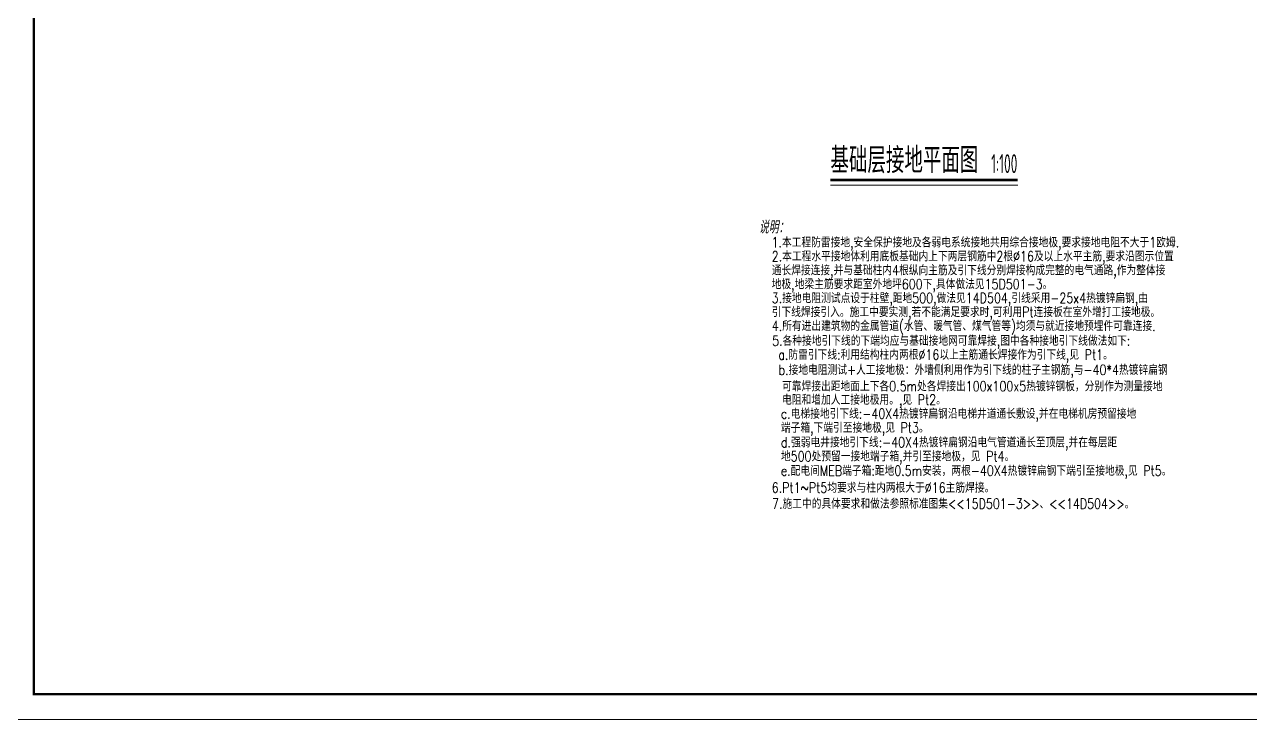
# Model space of a CAD drawing. Extents: x 3753737 to 4713801, y -857380 to 24339.
# Drawn here: x 4541179 to 4589527, y -807777 to -780350 of the extents above; entities that cross this region are included whole.
import ezdxf

# ---------------------------------------------------------------- set-up
doc = ezdxf.new("R2010")
doc.units = 0
doc.header["$LTSCALE"] = 1000
doc.header["$MEASUREMENT"] = 0
doc.layers.add('!!DIM-照明', color=7, linetype='CONTINUOUS')
doc.layers.add('DIM-照明', color=7, linetype='CONTINUOUS')
doc.layers.add('DIM_SYMB', color=252, linetype='CONTINUOUS', lineweight=20)
doc.layers.add('图框', color=147, linetype='CONTINUOUS', lineweight=20)
doc.styles.add('_TEL_DIM', font='SIMPLEX', dxfattribs={"width": 0.8, "height": 3.5, "bigfont": 'HZTXT'})
doc.styles.add('HZTXT', font='gbeitc.shx', dxfattribs={"width": 0.8, "height": 400, "bigfont": 'hztxt.shx'})
doc.styles.get("Standard").update_dxf_attribs({"font": 'gbenor.shx', "bigfont": 'gbcbig.shx'})

msp = doc.modelspace()

# ---------------------------------------------------------------- linework, layer by layer
at = {"layer": 'DIM_SYMB', "color": 252, "const_width": 105}
msp.add_lwpolyline([(4572962.4, -786481.5), (4580350.7, -786481.5)], dxfattribs=at)
at = {"layer": 'DIM_SYMB', "color": 252}
msp.add_lwpolyline([(4572962.4, -786691.5), (4580350.7, -786691.5)], dxfattribs=at)
at = {"layer": '图框'}
msp.add_lwpolyline([(4539046.2, -748377.2), (4623146.2, -748377.2), (4623146.2, -807777.2), (4539046.2, -807777.2)], close=True, dxfattribs=at)
at = {"layer": '图框', "const_width": 100}
msp.add_lwpolyline([(4622146.2, -806777.2), (4622146.2, -749377.2), (4541546.2, -749377.2), (4541546.2, -806777.2)], close=True, dxfattribs=at)

# ---------------------------------------------------------------- texts
at = {"layer": '!!DIM-照明', "style": '_TEL_DIM', "width": 0.8}
for s, p in [('1.本工程防雷接地,安全保护接地及各弱电系统接地共用综合接地极,要求接地电阻不大于1欧姆.', (4570638.7, -789146.7)), ('2.本工程水平接地体利用底板基础内上下两层钢筋中2根%%C16及以上水平主筋,要求沿图示位置', (4570647.9, -789696.3)), ('通长焊接连接,并与基础柱内4根纵向主筋及引下线分别焊接构成完整的电气通路,作为整体接', (4570647.9, -790245.9)), ('地极,地梁主筋要求距室外地坪600下,具体做法见15D501-3。', (4570647.9, -790795.4)), ('3.接地电阻测试点设于柱壁,距地500,做法见14D504,引线采用-25x4热镀锌扁钢,由', (4570647.9, -791345)), ('引下线焊接引入。施工中要实测,若不能满足要求时,可利用Pt连接板在室外增打工接地极。', (4570647.9, -791894.6)), ('4.所有进出建筑物的金属管道(水管、暖气管、煤气管等)均须与就近接地预埋件可靠连接.', (4570647.9, -792444.2)), ('5.各种接地引下线的下端均应与基础接地网可靠焊接,图中各种接地引下线做法如下:', (4570663.5, -793030.2)), ('a.防雷引下线:利用结构柱内两根%%C16以上主筋通长焊接作为引下线,见 Pt1。', (4570906.8, -793579.8)), ('b.接地电阻测试+人工接地极：外墙侧利用作为引下线的柱子主钢筋,与-40*4热镀锌扁钢', (4570915.1, -794178.3)), ('可靠焊接出距地面上下各0.5m处各焊接出100x100x5热镀锌钢板，分别作为测量接地', (4571055.6, -794824.8)), ('电阻和增加人工接地极用。,见 Pt2。', (4571055.6, -795357.8)), ('c.电梯接地引下线:-40X4热镀锌扁钢沿电梯井道通长敷设,并在电梯机房预留接地', (4571009.6, -795908.9)), ('端子箱,下端引至接地极,见 Pt3。', (4571009.6, -796461.1)), ('d.强弱电井接地引下线:-40X4热镀锌扁钢沿电气管道通长至顶层,并在每层距', (4571009.9, -797037)), ('地500处预留一接地端子箱,并引至接地极，见 Pt4。', (4571009.9, -797589.2)), ('e.配电间MEB端子箱:距地0.5m安装，两根-40X4热镀锌扁钢下端引至接地极,见 Pt5。', (4571009.9, -798159.5)), ('6.Pt1~Pt5均要求与柱内两根大于%%C16主筋焊接。', (4570646.4, -798827)), ('7.施工中的具体要求和做法参照标准图集<<15D501-3>>、<<14D504>>。', (4570660.1, -799460.8))]:
    msp.add_text(s, height=400, dxfattribs=at).set_placement(p)
at = {"layer": 'DIM-照明', "color": 7, "ltscale": 0.8, "style": 'HZTXT', "width": 0.7}
msp.add_text('说明：', height=500, dxfattribs=at).set_placement((4570140.7, -788598.1))
at = {"layer": 'DIM_SYMB', "color": 7}
msp.add_text('基础层接地平面图', height=1012.77, dxfattribs=at).set_placement((4572962.4, -786215.7))
at = {"layer": 'DIM_SYMB', "color": 7, "width": 0.6}
msp.add_text('1:100', height=750, dxfattribs=at).set_placement((4579300.4, -786215.7))

doc.saveas('drawing.dxf')
